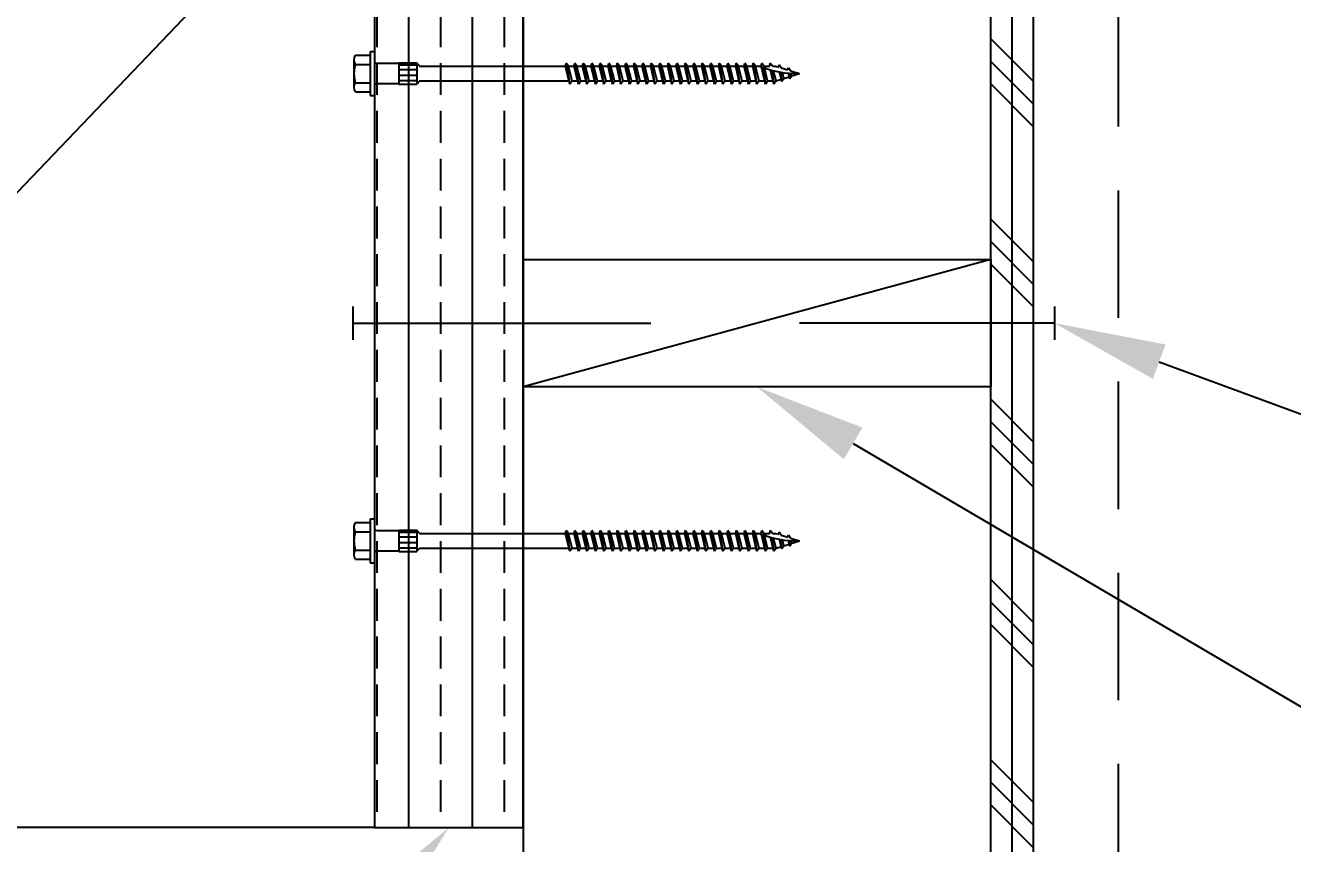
# Model space of a CAD drawing. Header units: inches. Extents: x -2661 to 42767, y -1222 to 9099.
# Drawn here: x -158.51 to -143.6, y 3371.69 to 3381.32 of the extents above; entities that cross this region are included whole.
import ezdxf
from ezdxf import colors
from ezdxf.entities.mleader import LeaderData, LeaderLine
from ezdxf.math import Vec2, Vec3

# ---------------------------------------------------------------- set-up
doc = ezdxf.new("R2010")
doc.units = ezdxf.units.IN
doc.header["$LTSCALE"] = 12
doc.header["$MEASUREMENT"] = 0
doc.linetypes.add('HIDDEN2', pattern=[0.1875, 0.125, -0.0625])
doc.layers.get('0').update_dxf_attribs({"linetype": 'CONTINUOUS'})
for name, color, linetype in [('S-ANNO-NOTE', 4, 'CONTINUOUS'), ('S-ARCH-FINISHES', 1, 'HIDDEN2'), ('S-FASTENERS', 2, 'CONTINUOUS'), ('S-NAIL', 2, 'CONTINUOUS'), ('S-SIMPSON', 2, 'CONTINUOUS'), ('S-WOOD', 3, 'CONTINUOUS')]:
    doc.layers.add(name, color=color, linetype=linetype)
doc.styles.add('Arial', font='arial.ttf', dxfattribs={"width": 0.85})

# ---------------------------------------------------------------- blocks, each defined once
blk = doc.blocks.new('*U1292')
at = {"color": 3}
blk.add_line((0.195, 0.25), (-0.195, 0.25), dxfattribs=at)
blk.add_line((0, 0.25), (0, -2.75))
blk = doc.blocks.new('*U1291')
at = {"layer": 'S-WOOD'}
h = blk.add_hatch(dxfattribs=at)
h.set_pattern_fill('ANSI33', color=1, scale=3, angle=45, style=0)
h.set_pattern_definition([(90, (0.25, -8.375), (-0.75, 1e-16), []), (90, (0.625, -8), (-0.75, 1e-16), [0.375, -0.1875])])
h.paths.add_polyline_path([(1.75, -11.875), (0, -11.875), (0, 0), (1.75, 0)])
at = {"color": 4}
blk.add_lwpolyline([(0, 0), (1.75, 0), (1.75, -11.875), (0, -11.875)], close=True, dxfattribs=at)
blk.add_lwpolyline([(1.75, -11.875), (0, -11.875), (0, 0), (1.75, 0)], close=True)
blk = doc.blocks.new('*U233')
at = {"color": 3}
blk.add_line((0.195, 0.25), (-0.195, 0.25), dxfattribs=at)
blk.add_line((0, 0.25), (0, -3.25))
blk = doc.blocks.new('*U516')
at = {"color": 0}
blk.add_line((0, 1.5), (5.5, 0), dxfattribs=at)
blk.add_lwpolyline([(0, 1.5), (0, 0), (5.5, 0), (5.5, 1.5)], close=True)
blk = doc.blocks.new('SDS.25X5-f')
at = {"layer": 'S-SIMPSON'}
for p, q in [((-0.217, 0.224), (-0.217, 0.05)), ((0.162, 0.24), (-0.162, 0.24)), ((-0.108, 0.224), (-0.108, 0.05)), ((0.108, 0.224), (0.108, 0.05)), ((0.217, 0.224), (0.217, 0.05)), ((0.26, 0.05), (-0.26, 0.05)), ((-0.26, 0.05), (-0.26, 0)), ((0.26, 0), (-0.26, 0)), ((0.26, 0.05), (0.26, 0)), ((-0.126, -0.286), (-0.126, -0.5)), ((0.126, -0.286), (-0.126, -0.286)), ((-0.082, -0.286), (-0.082, -0.5)), ((-0.019, -0.286), (-0.019, -0.5)), ((0.049, -0.286), (0.049, -0.5)), ((0.102, -0.286), (0.102, -0.5)), ((0.126, -0.286), (0.126, -0.5)), ((0.128, -0.5), (-0.124, -0.5)), ((-0.087, -0.536), (-0.123, -0.5)), ((-0.087, -0.536), (-0.087, -2.291)), ((-0.087, -0.575), (-0.087, -2.291)), ((0.123, -0.5), (0.087, -0.536)), ((0.087, -0.532), (0.087, -2.25)), ((0.087, -0.532), (0.087, -2.25)), ((-0.087, -2.225), (-0.087, -2.291)), ((-0.087, -2.225), (-0.087, -2.291)), ((-0.087, -2.225), (-0.087, -2.291)), ((0.087, -2.182), (0.087, -2.25)), ((0.087, -2.182), (0.087, -2.25))]:
    blk.add_line(p, q, dxfattribs=at)
at = {"layer": 'S-SIMPSON', "color": 1}
for p, q in [((-0.123, -2.3), (0.087, -2.25)), ((-0.123, -2.3), (0.087, -2.25)), ((-0.123, -2.3), (0.087, -2.25)), ((0.123, -2.256), (-0.123, -2.3)), ((0.123, -2.256), (-0.123, -2.3)), ((0.123, -2.256), (-0.123, -2.3)), ((-0.087, -2.325), (-0.123, -2.3)), ((-0.087, -2.325), (-0.123, -2.3)), ((-0.087, -2.325), (-0.123, -2.3)), ((-0.123, -2.4), (0.087, -2.35)), ((-0.123, -2.4), (0.087, -2.35)), ((-0.123, -2.4), (0.087, -2.35)), ((-0.123, -2.4), (0.087, -2.35)), ((0.123, -2.356), (-0.123, -2.4)), ((0.123, -2.356), (-0.123, -2.4)), ((0.123, -2.356), (-0.123, -2.4)), ((0.123, -2.356), (-0.123, -2.4)), ((-0.087, -2.325), (0.087, -2.282)), ((-0.087, -2.325), (0.087, -2.282)), ((-0.087, -2.325), (0.087, -2.282)), ((-0.087, -2.325), (-0.087, -2.391)), ((-0.087, -2.325), (-0.087, -2.391)), ((-0.087, -2.325), (-0.087, -2.391)), ((-0.087, -2.325), (-0.087, -2.391)), ((-0.087, -2.325), (-0.087, -2.391)), ((-0.087, -2.325), (-0.087, -2.391)), ((-0.087, -2.425), (0.087, -2.382)), ((-0.087, -2.425), (0.087, -2.382)), ((-0.087, -2.425), (0.087, -2.382)), ((-0.087, -2.425), (0.087, -2.382)), ((0.087, -2.25), (0.123, -2.256)), ((0.087, -2.25), (0.123, -2.256)), ((0.087, -2.25), (0.123, -2.256)), ((0.087, -2.282), (0.123, -2.256)), ((0.087, -2.282), (0.123, -2.256)), ((0.087, -2.282), (0.123, -2.256)), ((0.087, -2.282), (0.087, -2.35)), ((0.087, -2.282), (0.087, -2.35)), ((0.087, -2.282), (0.087, -2.35)), ((0.087, -2.282), (0.087, -2.35)), ((0.087, -2.282), (0.087, -2.35)), ((0.087, -2.282), (0.087, -2.35)), ((0.087, -2.35), (0.123, -2.356)), ((0.087, -2.35), (0.123, -2.356)), ((0.087, -2.35), (0.123, -2.356)), ((0.087, -2.35), (0.123, -2.356)), ((0.087, -2.382), (0.123, -2.356)), ((0.087, -2.382), (0.123, -2.356)), ((0.087, -2.382), (0.123, -2.356)), ((0.087, -2.382), (0.123, -2.356)), ((0.087, -2.382), (0.087, -2.45)), ((0.087, -2.382), (0.087, -2.45)), ((0.087, -2.382), (0.087, -2.45)), ((0.087, -2.382), (0.087, -2.45)), ((0.087, -2.382), (0.087, -2.45)), ((0.087, -2.382), (0.087, -2.45)), ((0.087, -2.382), (0.087, -2.45)), ((0.087, -2.382), (0.087, -2.45)), ((0.087, -2.382), (0.087, -2.45)), ((0.087, -2.382), (0.087, -2.45)), ((-0.087, -2.425), (-0.123, -2.4)), ((-0.087, -2.425), (-0.123, -2.4)), ((-0.087, -2.425), (-0.123, -2.4)), ((-0.087, -2.425), (-0.123, -2.4)), ((-0.087, -2.425), (-0.123, -2.4)), ((-0.123, -2.5), (0.087, -2.45)), ((-0.123, -2.5), (0.087, -2.45)), ((-0.123, -2.5), (0.087, -2.45)), ((-0.123, -2.5), (0.087, -2.45)), ((-0.123, -2.5), (0.087, -2.45)), ((-0.123, -2.5), (0.087, -2.45)), ((-0.123, -2.5), (0.087, -2.45)), ((-0.123, -2.5), (0.087, -2.45)), ((0.123, -2.456), (-0.123, -2.5)), ((0.123, -2.456), (-0.123, -2.5)), ((0.123, -2.456), (-0.123, -2.5)), ((0.123, -2.456), (-0.123, -2.5)), ((0.123, -2.456), (-0.123, -2.5)), ((0.123, -2.456), (-0.123, -2.5)), ((0.123, -2.456), (-0.123, -2.5)), ((0.123, -2.456), (-0.123, -2.5)), ((0.123, -2.456), (-0.123, -2.5)), ((-0.087, -2.525), (-0.123, -2.5)), ((-0.087, -2.525), (-0.123, -2.5)), ((-0.087, -2.525), (-0.123, -2.5)), ((-0.087, -2.525), (-0.123, -2.5)), ((-0.087, -2.525), (-0.123, -2.5)), ((-0.087, -2.525), (-0.123, -2.5)), ((-0.087, -2.525), (-0.123, -2.5)), ((-0.087, -2.525), (-0.123, -2.5)), ((-0.087, -2.525), (-0.123, -2.5)), ((-0.087, -2.525), (-0.123, -2.5)), ((-0.087, -2.525), (-0.123, -2.5)), ((-0.087, -2.525), (-0.123, -2.5)), ((-0.087, -2.525), (-0.123, -2.5)), ((-0.087, -2.425), (0, -2.403)), ((-0.087, -2.425), (-0.087, -2.491)), ((-0.087, -2.425), (-0.087, -2.491)), ((-0.087, -2.425), (-0.087, -2.491)), ((-0.087, -2.425), (-0.087, -2.491)), ((-0.087, -2.425), (-0.087, -2.491)), ((-0.087, -2.425), (-0.087, -2.491)), ((-0.087, -2.425), (-0.087, -2.491)), ((-0.087, -2.425), (-0.087, -2.491)), ((-0.087, -2.425), (-0.087, -2.491)), ((-0.087, -2.425), (-0.087, -2.491)), ((-0.087, -2.425), (-0.087, -2.491)), ((-0.087, -2.425), (-0.087, -2.491)), ((-0.087, -2.491), (0.087, -2.45)), ((-0.087, -2.525), (0.087, -2.482)), ((-0.087, -2.525), (0.087, -2.482)), ((-0.087, -2.525), (0.087, -2.482)), ((-0.087, -2.525), (0.087, -2.482)), ((-0.087, -2.525), (0.087, -2.482)), ((-0.087, -2.525), (0.087, -2.482)), ((-0.087, -2.525), (0.087, -2.482)), ((-0.087, -2.525), (0.087, -2.482)), ((-0.087, -2.525), (0.087, -2.482)), ((-0.087, -2.525), (0.013, -2.5)), ((-0.087, -2.525), (0.013, -2.5)), ((-0.087, -2.525), (0.013, -2.5)), ((-0.087, -2.525), (0, -2.503)), ((-0.087, -2.525), (-0.087, -2.591)), ((-0.087, -2.525), (-0.087, -2.591)), ((-0.087, -2.525), (-0.087, -2.591)), ((-0.087, -2.525), (-0.087, -2.591)), ((-0.087, -2.525), (-0.087, -2.591)), ((-0.087, -2.525), (-0.087, -2.591)), ((-0.087, -2.525), (-0.087, -2.591)), ((-0.087, -2.525), (-0.087, -2.591)), ((-0.087, -2.525), (-0.087, -2.591)), ((-0.087, -2.525), (-0.087, -2.591)), ((-0.087, -2.525), (-0.087, -2.591)), ((0.087, -2.45), (0.123, -2.456)), ((0.087, -2.45), (0.123, -2.456)), ((0.087, -2.45), (0.123, -2.456)), ((0.087, -2.45), (0.123, -2.456)), ((0.087, -2.45), (0.123, -2.456)), ((0.087, -2.45), (0.123, -2.456)), ((0.087, -2.45), (0.123, -2.456)), ((0.087, -2.45), (0.123, -2.456)), ((0.087, -2.45), (0.123, -2.456)), ((0.087, -2.482), (0.123, -2.456)), ((0.087, -2.482), (0.123, -2.456)), ((0.087, -2.482), (0.123, -2.456)), ((0.087, -2.482), (0.123, -2.456)), ((0.087, -2.482), (0.123, -2.456)), ((0.087, -2.482), (0.123, -2.456)), ((0.087, -2.482), (0.123, -2.456)), ((0.087, -2.482), (0.123, -2.456)), ((0.087, -2.482), (0.123, -2.456)), ((0.087, -2.482), (0.087, -2.55)), ((0.087, -2.482), (0.087, -2.55)), ((0.087, -2.482), (0.087, -2.55)), ((0.087, -2.482), (0.087, -2.55)), ((0.087, -2.482), (0.087, -2.55)), ((0.087, -2.482), (0.087, -2.55)), ((0.087, -2.482), (0.087, -2.55)), ((0.087, -2.482), (0.087, -2.55)), ((0.087, -2.482), (0.087, -2.55)), ((0.087, -2.482), (0.087, -2.55)), ((0.087, -2.482), (0.087, -2.55)), ((0.087, -2.482), (0.087, -2.55)), ((0.087, -2.482), (0.087, -2.55)), ((-0.123, -2.6), (0.087, -2.55)), ((-0.123, -2.6), (0.087, -2.55)), ((-0.123, -2.6), (0.087, -2.55)), ((-0.123, -2.6), (0.087, -2.55)), ((-0.123, -2.6), (0.087, -2.55)), ((-0.123, -2.6), (0.087, -2.55)), ((-0.123, -2.6), (0.087, -2.55)), ((-0.123, -2.6), (0.087, -2.55)), ((-0.123, -2.6), (0.087, -2.55)), ((0.123, -2.556), (-0.123, -2.6)), ((0.123, -2.556), (-0.123, -2.6)), ((0.123, -2.556), (-0.123, -2.6)), ((0.123, -2.556), (-0.123, -2.6)), ((0.123, -2.556), (-0.123, -2.6)), ((0.123, -2.556), (-0.123, -2.6)), ((0.123, -2.556), (-0.123, -2.6)), ((0.123, -2.556), (-0.123, -2.6)), ((0.123, -2.556), (-0.123, -2.6)), ((-0.087, -2.625), (-0.123, -2.6)), ((-0.087, -2.625), (-0.123, -2.6)), ((-0.087, -2.625), (-0.123, -2.6)), ((-0.087, -2.625), (-0.123, -2.6)), ((-0.087, -2.625), (-0.123, -2.6)), ((-0.087, -2.625), (-0.123, -2.6)), ((-0.087, -2.625), (-0.123, -2.6)), ((-0.087, -2.625), (-0.123, -2.6)), ((-0.087, -2.625), (-0.123, -2.6)), ((-0.123, -2.7), (0.087, -2.65)), ((-0.123, -2.7), (0.087, -2.65)), ((-0.123, -2.7), (0.087, -2.65)), ((-0.123, -2.7), (0.087, -2.65)), ((-0.123, -2.7), (0.087, -2.65)), ((-0.123, -2.7), (0.087, -2.65)), ((-0.123, -2.7), (0.087, -2.65)), ((-0.123, -2.7), (0.087, -2.65)), ((-0.123, -2.7), (0.087, -2.65)), ((-0.123, -2.7), (0.087, -2.65)), ((-0.123, -2.7), (0.087, -2.65)), ((0.123, -2.656), (-0.123, -2.7)), ((0.123, -2.656), (-0.123, -2.7)), ((0.123, -2.656), (-0.123, -2.7)), ((0.123, -2.656), (-0.123, -2.7)), ((0.123, -2.656), (-0.123, -2.7)), ((0.123, -2.656), (-0.123, -2.7)), ((0.123, -2.656), (-0.123, -2.7)), ((0.123, -2.656), (-0.123, -2.7)), ((0.123, -2.656), (-0.123, -2.7)), ((0.123, -2.656), (-0.123, -2.7)), ((0.123, -2.656), (-0.123, -2.7)), ((-0.087, -2.625), (0.087, -2.582)), ((-0.087, -2.625), (0.087, -2.582)), ((-0.087, -2.625), (0.087, -2.582)), ((-0.087, -2.625), (0.087, -2.582)), ((-0.087, -2.625), (0.087, -2.582)), ((-0.087, -2.625), (0.087, -2.582)), ((-0.087, -2.625), (0.087, -2.582)), ((-0.087, -2.625), (0.087, -2.582)), ((-0.087, -2.625), (0.087, -2.582)), ((-0.087, -2.625), (-0.087, -2.691)), ((-0.087, -2.625), (-0.087, -2.691)), ((-0.087, -2.625), (-0.087, -2.691)), ((-0.087, -2.625), (-0.087, -2.691)), ((-0.087, -2.625), (-0.087, -2.691)), ((-0.087, -2.625), (-0.087, -2.691)), ((-0.087, -2.625), (-0.087, -2.691)), ((-0.087, -2.625), (-0.087, -2.691)), ((-0.087, -2.625), (-0.087, -2.691)), ((-0.087, -2.625), (-0.087, -2.691)), ((-0.087, -2.625), (-0.087, -2.691)), ((-0.087, -2.725), (0.087, -2.682)), ((-0.087, -2.725), (0.087, -2.682)), ((-0.087, -2.725), (0.087, -2.682)), ((-0.087, -2.725), (0.087, -2.682)), ((-0.087, -2.725), (0.087, -2.682)), ((-0.087, -2.725), (0.087, -2.682)), ((-0.087, -2.725), (0.087, -2.682)), ((-0.087, -2.725), (0.087, -2.682)), ((-0.087, -2.725), (0.087, -2.682)), ((-0.087, -2.725), (0.087, -2.682)), ((-0.087, -2.725), (0.087, -2.682)), ((0.087, -2.55), (0.123, -2.556)), ((0.087, -2.55), (0.123, -2.556)), ((0.087, -2.55), (0.123, -2.556)), ((0.087, -2.55), (0.123, -2.556)), ((0.087, -2.55), (0.123, -2.556)), ((0.087, -2.55), (0.123, -2.556)), ((0.087, -2.55), (0.123, -2.556)), ((0.087, -2.55), (0.123, -2.556)), ((0.087, -2.55), (0.123, -2.556)), ((0.087, -2.582), (0.123, -2.556)), ((0.087, -2.582), (0.123, -2.556)), ((0.087, -2.582), (0.123, -2.556)), ((0.087, -2.582), (0.123, -2.556)), ((0.087, -2.582), (0.123, -2.556)), ((0.087, -2.582), (0.123, -2.556)), ((0.087, -2.582), (0.123, -2.556)), ((0.087, -2.582), (0.123, -2.556)), ((0.087, -2.582), (0.123, -2.556)), ((0.087, -2.582), (0.087, -2.65)), ((0.087, -2.582), (0.087, -2.65)), ((0.087, -2.582), (0.087, -2.65)), ((0.087, -2.582), (0.087, -2.65)), ((0.087, -2.582), (0.087, -2.65)), ((0.087, -2.582), (0.087, -2.65)), ((0.087, -2.582), (0.087, -2.65)), ((0.087, -2.582), (0.087, -2.65)), ((0.087, -2.582), (0.087, -2.65)), ((0.087, -2.582), (0.087, -2.65)), ((0.087, -2.582), (0.087, -2.65)), ((0.087, -2.65), (0.123, -2.656)), ((0.087, -2.65), (0.123, -2.656)), ((0.087, -2.65), (0.123, -2.656)), ((0.087, -2.65), (0.123, -2.656)), ((0.087, -2.65), (0.123, -2.656)), ((0.087, -2.65), (0.123, -2.656)), ((0.087, -2.65), (0.123, -2.656)), ((0.087, -2.65), (0.123, -2.656)), ((0.087, -2.65), (0.123, -2.656)), ((0.087, -2.65), (0.123, -2.656)), ((0.087, -2.65), (0.123, -2.656)), ((0.087, -2.682), (0.123, -2.656)), ((0.087, -2.682), (0.123, -2.656)), ((0.087, -2.682), (0.123, -2.656)), ((0.087, -2.682), (0.123, -2.656)), ((0.087, -2.682), (0.123, -2.656)), ((0.087, -2.682), (0.123, -2.656)), ((0.087, -2.682), (0.123, -2.656)), ((0.087, -2.682), (0.123, -2.656)), ((0.087, -2.682), (0.123, -2.656)), ((0.087, -2.682), (0.123, -2.656)), ((0.087, -2.682), (0.123, -2.656)), ((0.087, -2.682), (0.087, -2.75)), ((0.087, -2.682), (0.087, -2.75)), ((0.087, -2.682), (0.087, -2.75)), ((0.087, -2.682), (0.087, -2.75)), ((0.087, -2.682), (0.087, -2.75)), ((0.087, -2.682), (0.087, -2.75)), ((0.087, -2.682), (0.087, -2.75)), ((0.087, -2.682), (0.087, -2.75)), ((-0.087, -2.725), (-0.123, -2.7)), ((-0.087, -2.725), (-0.123, -2.7)), ((-0.087, -2.725), (-0.123, -2.7)), ((-0.087, -2.725), (-0.123, -2.7)), ((-0.087, -2.725), (-0.123, -2.7)), ((-0.087, -2.725), (-0.123, -2.7)), ((-0.087, -2.725), (-0.123, -2.7)), ((-0.087, -2.725), (-0.123, -2.7)), ((-0.087, -2.725), (-0.123, -2.7)), ((-0.087, -2.725), (-0.123, -2.7)), ((-0.087, -2.725), (-0.123, -2.7)), ((-0.087, -2.725), (-0.123, -2.7)), ((-0.087, -2.725), (-0.123, -2.7)), ((-0.123, -2.8), (0.087, -2.75)), ((-0.123, -2.8), (0.087, -2.75)), ((-0.123, -2.8), (0.087, -2.75)), ((-0.123, -2.8), (0.087, -2.75)), ((-0.123, -2.8), (0.087, -2.75)), ((-0.123, -2.8), (0.087, -2.75)), ((-0.123, -2.8), (0.087, -2.75)), ((-0.123, -2.8), (0.087, -2.75)), ((0.123, -2.756), (-0.123, -2.8)), ((0.123, -2.756), (-0.123, -2.8)), ((0.123, -2.756), (-0.123, -2.8)), ((0.123, -2.756), (-0.123, -2.8)), ((0.123, -2.756), (-0.123, -2.8)), ((0.123, -2.756), (-0.123, -2.8)), ((0.123, -2.756), (-0.123, -2.8)), ((0.123, -2.756), (-0.123, -2.8)), ((0.123, -2.756), (-0.123, -2.8)), ((-0.087, -2.825), (-0.123, -2.8)), ((-0.087, -2.825), (-0.123, -2.8)), ((-0.087, -2.825), (-0.123, -2.8)), ((-0.087, -2.825), (-0.123, -2.8)), ((-0.087, -2.825), (-0.123, -2.8)), ((-0.087, -2.825), (-0.123, -2.8)), ((-0.087, -2.825), (-0.123, -2.8)), ((-0.087, -2.825), (-0.123, -2.8)), ((-0.087, -2.825), (-0.123, -2.8)), ((-0.087, -2.825), (-0.123, -2.8)), ((-0.087, -2.725), (0, -2.703)), ((-0.087, -2.725), (0, -2.703)), ((-0.087, -2.725), (-0.087, -2.791)), ((-0.087, -2.725), (-0.087, -2.791)), ((-0.087, -2.725), (-0.087, -2.791)), ((-0.087, -2.725), (-0.087, -2.791)), ((-0.087, -2.725), (-0.087, -2.791)), ((-0.087, -2.725), (-0.087, -2.791)), ((-0.087, -2.725), (-0.087, -2.791)), ((-0.087, -2.725), (-0.087, -2.791)), ((-0.087, -2.725), (-0.087, -2.791)), ((-0.087, -2.725), (-0.087, -2.791)), ((-0.087, -2.791), (0.087, -2.75)), ((-0.087, -2.825), (0.087, -2.782)), ((-0.087, -2.825), (0.087, -2.782)), ((-0.087, -2.825), (0.087, -2.782)), ((-0.087, -2.825), (0.087, -2.782)), ((-0.087, -2.825), (0.087, -2.782)), ((-0.087, -2.825), (0.087, -2.782)), ((-0.087, -2.825), (0.087, -2.782)), ((-0.087, -2.825), (0.087, -2.782)), ((-0.087, -2.825), (0.087, -2.782)), ((-0.087, -2.825), (0, -2.803)), ((-0.087, -2.825), (-0.087, -2.891)), ((-0.087, -2.825), (-0.087, -2.891)), ((-0.087, -2.825), (-0.087, -2.891)), ((-0.087, -2.825), (-0.087, -2.891)), ((-0.087, -2.825), (-0.087, -2.891)), ((-0.087, -2.825), (-0.087, -2.891)), ((-0.087, -2.825), (-0.087, -2.891)), ((-0.087, -2.825), (-0.087, -2.891)), ((0.087, -2.75), (0.123, -2.756)), ((0.087, -2.75), (0.123, -2.756)), ((0.087, -2.75), (0.123, -2.756)), ((0.087, -2.75), (0.123, -2.756)), ((0.087, -2.75), (0.123, -2.756)), ((0.087, -2.75), (0.123, -2.756)), ((0.087, -2.75), (0.123, -2.756)), ((0.087, -2.75), (0.123, -2.756)), ((0.087, -2.75), (0.123, -2.756)), ((0.087, -2.782), (0.123, -2.756)), ((0.087, -2.782), (0.123, -2.756)), ((0.087, -2.782), (0.123, -2.756)), ((0.087, -2.782), (0.123, -2.756)), ((0.087, -2.782), (0.123, -2.756)), ((0.087, -2.782), (0.123, -2.756)), ((0.087, -2.782), (0.123, -2.756)), ((0.087, -2.782), (0.123, -2.756)), ((0.087, -2.782), (0.123, -2.756)), ((0.087, -2.782), (0.087, -2.85)), ((0.087, -2.782), (0.087, -2.85)), ((0.087, -2.782), (0.087, -2.85)), ((0.087, -2.782), (0.087, -2.85)), ((0.087, -2.782), (0.087, -2.85)), ((0.087, -2.782), (0.087, -2.85)), ((0.087, -2.782), (0.087, -2.85)), ((0.087, -2.782), (0.087, -2.85)), ((0.087, -2.782), (0.087, -2.85)), ((-0.123, -2.9), (0.087, -2.85)), ((-0.123, -2.9), (0.087, -2.85)), ((-0.123, -2.9), (0.087, -2.85)), ((-0.123, -2.9), (0.087, -2.85)), ((-0.123, -2.9), (0.087, -2.85)), ((-0.123, -2.9), (0.087, -2.85)), ((0.123, -2.856), (-0.123, -2.9)), ((0.123, -2.856), (-0.123, -2.9)), ((0.123, -2.856), (-0.123, -2.9)), ((0.123, -2.856), (-0.123, -2.9)), ((0.123, -2.856), (-0.123, -2.9)), ((0.123, -2.856), (-0.123, -2.9)), ((-0.087, -2.925), (-0.123, -2.9)), ((-0.087, -2.925), (-0.123, -2.9)), ((-0.087, -2.925), (-0.123, -2.9)), ((-0.087, -2.925), (-0.123, -2.9)), ((-0.087, -2.925), (-0.123, -2.9)), ((-0.087, -2.925), (-0.123, -2.9)), ((-0.123, -3), (0.087, -2.95)), ((-0.123, -3), (0.087, -2.95)), ((-0.123, -3), (0.087, -2.95)), ((-0.123, -3), (0.087, -2.95)), ((-0.123, -3), (0.087, -2.95)), ((-0.123, -3), (0.087, -2.95)), ((-0.123, -3), (0.087, -2.95)), ((0.123, -2.956), (-0.123, -3)), ((0.123, -2.956), (-0.123, -3)), ((0.123, -2.956), (-0.123, -3)), ((0.123, -2.956), (-0.123, -3)), ((0.123, -2.956), (-0.123, -3)), ((0.123, -2.956), (-0.123, -3)), ((0.123, -2.956), (-0.123, -3)), ((-0.087, -2.925), (0.087, -2.882)), ((-0.087, -2.925), (0.087, -2.882)), ((-0.087, -2.925), (0.087, -2.882)), ((-0.087, -2.925), (0.087, -2.882)), ((-0.087, -2.925), (0.087, -2.882)), ((-0.087, -2.925), (0.087, -2.882)), ((-0.087, -2.925), (-0.087, -2.991)), ((-0.087, -2.925), (-0.087, -2.991)), ((-0.087, -2.925), (-0.087, -2.991)), ((-0.087, -2.925), (-0.087, -2.991)), ((-0.087, -2.925), (-0.087, -2.991)), ((-0.087, -2.925), (-0.087, -2.991)), ((-0.087, -2.925), (-0.087, -2.991)), ((0.087, -2.85), (0.123, -2.856)), ((0.087, -2.85), (0.123, -2.856)), ((0.087, -2.85), (0.123, -2.856)), ((0.087, -2.85), (0.123, -2.856)), ((0.087, -2.85), (0.123, -2.856)), ((0.087, -2.85), (0.123, -2.856)), ((0.087, -2.882), (0.123, -2.856)), ((0.087, -2.882), (0.123, -2.856)), ((0.087, -2.882), (0.123, -2.856)), ((0.087, -2.882), (0.123, -2.856)), ((0.087, -2.882), (0.123, -2.856)), ((0.087, -2.882), (0.123, -2.856)), ((0.087, -2.882), (0.087, -2.95)), ((0.087, -2.882), (0.087, -2.95)), ((0.087, -2.882), (0.087, -2.95)), ((0.087, -2.882), (0.087, -2.95)), ((0.087, -2.882), (0.087, -2.95)), ((0.087, -2.882), (0.087, -2.95)), ((0.087, -2.882), (0.087, -2.95)), ((0.087, -2.95), (0.123, -2.956)), ((0.087, -2.95), (0.123, -2.956)), ((0.087, -2.95), (0.123, -2.956)), ((0.087, -2.95), (0.123, -2.956)), ((0.087, -2.95), (0.123, -2.956)), ((0.087, -2.95), (0.123, -2.956)), ((0.087, -2.95), (0.123, -2.956)), ((0.087, -2.982), (0.123, -2.956)), ((0.087, -2.982), (0.123, -2.956)), ((0.087, -2.982), (0.123, -2.956)), ((0.087, -2.982), (0.123, -2.956)), ((0.087, -2.982), (0.123, -2.956)), ((0.087, -2.982), (0.123, -2.956)), ((0.087, -2.982), (0.123, -2.956)), ((-0.087, -3.025), (-0.123, -3)), ((-0.087, -3.025), (-0.123, -3)), ((-0.087, -3.025), (-0.123, -3)), ((-0.087, -3.025), (-0.123, -3)), ((-0.087, -3.025), (-0.123, -3)), ((-0.087, -3.025), (-0.123, -3)), ((-0.087, -3.025), (-0.123, -3)), ((-0.087, -3.025), (-0.123, -3)), ((-0.123, -3.1), (0.087, -3.05)), ((-0.123, -3.1), (0.087, -3.05)), ((-0.123, -3.1), (0.087, -3.05)), ((-0.123, -3.1), (0.087, -3.05)), ((-0.123, -3.1), (0.087, -3.05)), ((-0.123, -3.1), (0.087, -3.05)), ((0.123, -3.056), (-0.123, -3.1)), ((0.123, -3.056), (-0.123, -3.1)), ((0.123, -3.056), (-0.123, -3.1)), ((0.123, -3.056), (-0.123, -3.1)), ((0.123, -3.056), (-0.123, -3.1)), ((0.123, -3.056), (-0.123, -3.1)), ((-0.087, -3.125), (-0.123, -3.1)), ((-0.087, -3.125), (-0.123, -3.1)), ((-0.087, -3.125), (-0.123, -3.1)), ((-0.087, -3.125), (-0.123, -3.1)), ((-0.087, -3.125), (-0.123, -3.1)), ((-0.087, -3.125), (-0.123, -3.1)), ((-0.087, -3.125), (-0.123, -3.1)), ((-0.087, -3.025), (0.087, -2.982)), ((-0.087, -3.025), (0.087, -2.982)), ((-0.087, -3.025), (0.087, -2.982)), ((-0.087, -3.025), (0.087, -2.982)), ((-0.087, -3.025), (0.087, -2.982)), ((-0.087, -3.025), (0.087, -2.982)), ((-0.087, -3.025), (0.087, -2.982)), ((-0.087, -3.025), (0, -3.003)), ((-0.087, -3.025), (-0.087, -3.091)), ((-0.087, -3.025), (-0.087, -3.091)), ((-0.087, -3.025), (-0.087, -3.091)), ((-0.087, -3.025), (-0.087, -3.091)), ((-0.087, -3.025), (-0.087, -3.091)), ((-0.087, -3.025), (-0.087, -3.091)), ((-0.087, -3.025), (-0.087, -3.091)), ((-0.087, -3.025), (-0.087, -3.091)), ((-0.087, -3.125), (0.087, -3.082)), ((-0.087, -3.125), (0.087, -3.082)), ((-0.087, -3.125), (0.087, -3.082)), ((-0.087, -3.125), (0.087, -3.082)), ((-0.087, -3.125), (0.087, -3.082)), ((-0.087, -3.125), (0.087, -3.082)), ((-0.087, -3.125), (0, -3.103)), ((-0.087, -3.125), (-0.087, -3.191)), ((-0.087, -3.125), (-0.087, -3.191)), ((-0.087, -3.125), (-0.087, -3.191)), ((-0.087, -3.125), (-0.087, -3.191)), ((-0.087, -3.125), (-0.087, -3.191)), ((-0.087, -3.125), (-0.087, -3.191)), ((-0.087, -3.125), (-0.087, -3.191)), ((0.087, -2.982), (0.087, -3.05)), ((0.087, -2.982), (0.087, -3.05)), ((0.087, -2.982), (0.087, -3.05)), ((0.087, -2.982), (0.087, -3.05)), ((0.087, -2.982), (0.087, -3.05)), ((0.087, -2.982), (0.087, -3.05)), ((0.087, -2.982), (0.087, -3.05)), ((0.087, -2.982), (0.087, -3.05)), ((0.087, -2.982), (0.087, -3.05)), ((0.087, -2.982), (0.087, -3.05)), ((0.087, -2.982), (0.087, -3.05)), ((0.087, -2.982), (0.087, -3.05)), ((0.087, -2.982), (0.087, -3.05)), ((0.087, -2.982), (0.087, -3.05)), ((0.087, -3.05), (0.123, -3.056)), ((0.087, -3.05), (0.123, -3.056)), ((0.087, -3.05), (0.123, -3.056)), ((0.087, -3.05), (0.123, -3.056)), ((0.087, -3.05), (0.123, -3.056)), ((0.087, -3.05), (0.123, -3.056)), ((0.087, -3.082), (0.123, -3.056)), ((0.087, -3.082), (0.123, -3.056)), ((0.087, -3.082), (0.123, -3.056)), ((0.087, -3.082), (0.123, -3.056)), ((0.087, -3.082), (0.123, -3.056)), ((0.087, -3.082), (0.123, -3.056)), ((0.087, -3.082), (0.087, -3.15)), ((0.087, -3.082), (0.087, -3.15)), ((0.087, -3.082), (0.087, -3.15)), ((0.087, -3.082), (0.087, -3.15)), ((0.087, -3.082), (0.087, -3.15)), ((0.087, -3.082), (0.087, -3.15)), ((0.087, -3.082), (0.087, -3.15)), ((-0.123, -3.2), (0.087, -3.15)), ((-0.123, -3.2), (0.087, -3.15)), ((-0.123, -3.2), (0.087, -3.15)), ((0.123, -3.156), (-0.123, -3.2)), ((0.123, -3.156), (-0.123, -3.2)), ((0.123, -3.156), (-0.123, -3.2)), ((-0.087, -3.225), (-0.123, -3.2)), ((-0.087, -3.225), (-0.123, -3.2)), ((-0.087, -3.225), (-0.123, -3.2)), ((-0.123, -3.3), (0.087, -3.25)), ((-0.123, -3.3), (0.087, -3.25)), ((-0.123, -3.3), (0.087, -3.25)), ((0.123, -3.256), (-0.123, -3.3)), ((0.123, -3.256), (-0.123, -3.3)), ((0.123, -3.256), (-0.123, -3.3)), ((-0.087, -3.225), (0.087, -3.182)), ((-0.087, -3.225), (0.087, -3.182)), ((-0.087, -3.225), (0.087, -3.182)), ((-0.087, -3.225), (-0.087, -3.291)), ((-0.087, -3.225), (-0.087, -3.291)), ((-0.087, -3.225), (-0.087, -3.291)), ((-0.087, -3.225), (-0.087, -3.291)), ((-0.087, -3.225), (-0.087, -3.291)), ((0.087, -3.15), (0.123, -3.156)), ((0.087, -3.15), (0.123, -3.156)), ((0.087, -3.15), (0.123, -3.156)), ((0.087, -3.182), (0.123, -3.156)), ((0.087, -3.182), (0.123, -3.156)), ((0.087, -3.182), (0.123, -3.156)), ((0.087, -3.182), (0.087, -3.25)), ((0.087, -3.182), (0.087, -3.25)), ((0.087, -3.182), (0.087, -3.25)), ((0.087, -3.182), (0.087, -3.25)), ((0.087, -3.182), (0.087, -3.25)), ((0.087, -3.25), (0.123, -3.256)), ((0.087, -3.25), (0.123, -3.256)), ((0.087, -3.25), (0.123, -3.256)), ((0.087, -3.282), (0.123, -3.256)), ((0.087, -3.282), (0.123, -3.256)), ((0.087, -3.282), (0.123, -3.256)), ((-0.087, -3.325), (-0.123, -3.3)), ((-0.087, -3.325), (-0.123, -3.3)), ((-0.087, -3.325), (-0.123, -3.3)), ((-0.123, -3.4), (0.087, -3.35)), ((-0.123, -3.4), (0.087, -3.35)), ((-0.123, -3.4), (0.087, -3.35)), ((-0.123, -3.4), (0.087, -3.35)), ((0.123, -3.356), (-0.123, -3.4)), ((0.123, -3.356), (-0.123, -3.4)), ((0.123, -3.356), (-0.123, -3.4)), ((0.123, -3.356), (-0.123, -3.4)), ((-0.087, -3.425), (-0.123, -3.4)), ((-0.087, -3.425), (-0.123, -3.4)), ((-0.087, -3.425), (-0.123, -3.4)), ((-0.087, -3.425), (-0.123, -3.4)), ((-0.087, -3.325), (0.087, -3.282)), ((-0.087, -3.325), (0.087, -3.282)), ((-0.087, -3.325), (0.087, -3.282)), ((-0.087, -3.325), (-0.087, -3.391)), ((-0.087, -3.325), (-0.087, -3.391)), ((-0.087, -3.325), (-0.087, -3.391)), ((-0.087, -3.325), (-0.087, -3.391)), ((-0.087, -3.325), (-0.087, -3.391)), ((-0.087, -3.325), (-0.087, -3.391)), ((-0.087, -3.325), (-0.087, -3.391)), ((-0.087, -3.325), (-0.087, -3.391)), ((-0.087, -3.425), (0.087, -3.382)), ((-0.087, -3.425), (0.087, -3.382)), ((-0.087, -3.425), (0.087, -3.382)), ((-0.087, -3.425), (0.087, -3.382)), ((-0.087, -3.425), (-0.087, -3.491)), ((-0.087, -3.425), (-0.087, -3.491)), ((-0.087, -3.425), (-0.087, -3.491)), ((-0.087, -3.425), (-0.087, -3.491)), ((-0.087, -3.425), (-0.087, -3.491)), ((-0.087, -3.425), (-0.087, -3.491)), ((0.087, -3.282), (0.087, -3.35)), ((0.087, -3.282), (0.087, -3.35)), ((0.087, -3.282), (0.087, -3.35)), ((0.087, -3.282), (0.087, -3.35)), ((0.087, -3.282), (0.087, -3.35)), ((0.087, -3.282), (0.087, -3.35)), ((0.087, -3.282), (0.087, -3.35)), ((0.087, -3.282), (0.087, -3.35)), ((0.087, -3.35), (0.123, -3.356)), ((0.087, -3.35), (0.123, -3.356)), ((0.087, -3.35), (0.123, -3.356)), ((0.087, -3.35), (0.123, -3.356)), ((0.087, -3.382), (0.123, -3.356)), ((0.087, -3.382), (0.123, -3.356)), ((0.087, -3.382), (0.123, -3.356)), ((0.087, -3.382), (0.123, -3.356)), ((0.087, -3.382), (0.087, -3.45)), ((0.087, -3.382), (0.087, -3.45)), ((0.087, -3.382), (0.087, -3.45)), ((0.087, -3.382), (0.087, -3.45)), ((0.087, -3.382), (0.087, -3.45)), ((0.087, -3.382), (0.087, -3.45)), ((-0.123, -3.5), (0.087, -3.45)), ((-0.123, -3.5), (0.087, -3.45)), ((-0.123, -3.5), (0.087, -3.45)), ((-0.123, -3.5), (0.087, -3.45)), ((0.123, -3.456), (-0.123, -3.5)), ((0.123, -3.456), (-0.123, -3.5)), ((0.123, -3.456), (-0.123, -3.5)), ((0.123, -3.456), (-0.123, -3.5)), ((-0.087, -3.525), (-0.123, -3.5)), ((-0.087, -3.525), (-0.123, -3.5)), ((-0.087, -3.525), (-0.123, -3.5)), ((-0.087, -3.525), (-0.123, -3.5)), ((-0.087, -3.525), (-0.123, -3.5)), ((-0.123, -3.6), (0.087, -3.55)), ((-0.123, -3.6), (0.087, -3.55)), ((-0.123, -3.6), (0.087, -3.55)), ((-0.123, -3.6), (0.087, -3.55)), ((0.123, -3.556), (-0.123, -3.6)), ((0.123, -3.556), (-0.123, -3.6)), ((0.123, -3.556), (-0.123, -3.6)), ((0.123, -3.556), (-0.123, -3.6)), ((-0.087, -3.525), (0.087, -3.482)), ((-0.087, -3.525), (0.087, -3.482)), ((-0.087, -3.525), (0.087, -3.482)), ((-0.087, -3.525), (0.087, -3.482)), ((-0.087, -3.525), (0, -3.503)), ((-0.087, -3.525), (-0.087, -3.591)), ((-0.087, -3.525), (-0.087, -3.591)), ((-0.087, -3.525), (-0.087, -3.591)), ((-0.087, -3.525), (-0.087, -3.591)), ((-0.087, -3.525), (-0.087, -3.591)), ((-0.087, -3.525), (-0.087, -3.591)), ((-0.087, -3.525), (-0.087, -3.591)), ((0.087, -3.45), (0.123, -3.456)), ((0.087, -3.45), (0.123, -3.456)), ((0.087, -3.45), (0.123, -3.456)), ((0.087, -3.45), (0.123, -3.456)), ((0.087, -3.482), (0.123, -3.456)), ((0.087, -3.482), (0.123, -3.456)), ((0.087, -3.482), (0.123, -3.456)), ((0.087, -3.482), (0.123, -3.456)), ((0.087, -3.482), (0.087, -3.55)), ((0.087, -3.482), (0.087, -3.55)), ((0.087, -3.482), (0.087, -3.55)), ((0.087, -3.482), (0.087, -3.55)), ((0.087, -3.482), (0.087, -3.55)), ((0.087, -3.482), (0.087, -3.55)), ((0.087, -3.482), (0.087, -3.55)), ((0.087, -3.55), (0.123, -3.556)), ((0.087, -3.55), (0.123, -3.556)), ((0.087, -3.55), (0.123, -3.556)), ((0.087, -3.55), (0.123, -3.556)), ((0.087, -3.582), (0.123, -3.556)), ((0.087, -3.582), (0.123, -3.556)), ((0.087, -3.582), (0.123, -3.556)), ((0.087, -3.582), (0.123, -3.556)), ((-0.087, -3.625), (-0.123, -3.6)), ((-0.087, -3.625), (-0.123, -3.6)), ((-0.087, -3.625), (-0.123, -3.6)), ((-0.087, -3.625), (-0.123, -3.6)), ((-0.123, -3.7), (0.087, -3.65)), ((-0.123, -3.7), (0.087, -3.65)), ((-0.123, -3.7), (0.087, -3.65)), ((-0.123, -3.7), (0.087, -3.65)), ((-0.123, -3.7), (0.087, -3.65)), ((0.123, -3.656), (-0.123, -3.7)), ((0.123, -3.656), (-0.123, -3.7)), ((0.123, -3.656), (-0.123, -3.7)), ((0.123, -3.656), (-0.123, -3.7)), ((0.123, -3.656), (-0.123, -3.7)), ((-0.087, -3.725), (-0.123, -3.7)), ((-0.087, -3.725), (-0.123, -3.7)), ((-0.087, -3.725), (-0.123, -3.7)), ((-0.087, -3.725), (-0.123, -3.7)), ((-0.087, -3.725), (-0.123, -3.7)), ((-0.087, -3.625), (0.087, -3.582)), ((-0.087, -3.625), (0.087, -3.582)), ((-0.087, -3.625), (0.087, -3.582)), ((-0.087, -3.625), (0.087, -3.582)), ((-0.087, -3.625), (-0.087, -3.691)), ((-0.087, -3.625), (-0.087, -3.691)), ((-0.087, -3.625), (-0.087, -3.691)), ((-0.087, -3.625), (-0.087, -3.691)), ((-0.087, -3.625), (-0.087, -3.691)), ((-0.087, -3.625), (-0.087, -3.691)), ((-0.087, -3.625), (-0.087, -3.691)), ((-0.087, -3.725), (0.087, -3.682)), ((-0.087, -3.725), (0.087, -3.682)), ((-0.087, -3.725), (0.087, -3.682)), ((-0.087, -3.725), (0.087, -3.682)), ((-0.087, -3.725), (0.087, -3.682)), ((-0.087, -3.725), (-0.087, -3.791)), ((-0.087, -3.725), (-0.087, -3.791)), ((-0.087, -3.725), (-0.087, -3.791)), ((-0.087, -3.725), (-0.087, -3.791)), ((0.087, -3.582), (0.087, -3.65)), ((0.087, -3.582), (0.087, -3.65)), ((0.087, -3.582), (0.087, -3.65)), ((0.087, -3.582), (0.087, -3.65)), ((0.087, -3.582), (0.087, -3.65)), ((0.087, -3.582), (0.087, -3.65)), ((0.087, -3.582), (0.087, -3.65)), ((0.087, -3.65), (0.123, -3.656)), ((0.087, -3.65), (0.123, -3.656)), ((0.087, -3.65), (0.123, -3.656)), ((0.087, -3.65), (0.123, -3.656)), ((0.087, -3.65), (0.123, -3.656)), ((0.087, -3.682), (0.123, -3.656)), ((0.087, -3.682), (0.123, -3.656)), ((0.087, -3.682), (0.123, -3.656)), ((0.087, -3.682), (0.123, -3.656)), ((0.087, -3.682), (0.123, -3.656)), ((0.087, -3.682), (0.087, -3.75)), ((0.087, -3.682), (0.087, -3.75)), ((0.087, -3.682), (0.087, -3.75)), ((0.087, -3.682), (0.087, -3.75)), ((-0.123, -3.8), (0.087, -3.75)), ((-0.123, -3.8), (0.087, -3.75)), ((-0.123, -3.8), (0.087, -3.75)), ((-0.123, -3.8), (0.087, -3.75)), ((0.123, -3.756), (-0.123, -3.8)), ((0.123, -3.756), (-0.123, -3.8)), ((0.123, -3.756), (-0.123, -3.8)), ((0.123, -3.756), (-0.123, -3.8)), ((-0.087, -3.825), (-0.123, -3.8)), ((-0.087, -3.825), (-0.123, -3.8)), ((-0.087, -3.825), (-0.123, -3.8)), ((-0.087, -3.825), (-0.123, -3.8)), ((-0.123, -3.9), (0.087, -3.85)), ((-0.123, -3.9), (0.087, -3.85)), ((-0.123, -3.9), (0.087, -3.85)), ((-0.123, -3.9), (0.087, -3.85)), ((0.123, -3.856), (-0.123, -3.9)), ((0.123, -3.856), (-0.123, -3.9)), ((0.123, -3.856), (-0.123, -3.9)), ((0.123, -3.856), (-0.123, -3.9)), ((-0.087, -3.825), (0.087, -3.782)), ((-0.087, -3.825), (0.087, -3.782)), ((-0.087, -3.825), (0.087, -3.782)), ((-0.087, -3.825), (0.087, -3.782)), ((-0.087, -3.825), (-0.087, -3.891)), ((-0.087, -3.825), (-0.087, -3.891)), ((-0.087, -3.825), (-0.087, -3.891)), ((-0.087, -3.825), (-0.087, -3.891)), ((-0.087, -3.825), (-0.087, -3.891)), ((-0.087, -3.825), (-0.087, -3.891)), ((0.087, -3.75), (0.123, -3.756)), ((0.087, -3.75), (0.123, -3.756)), ((0.087, -3.75), (0.123, -3.756)), ((0.087, -3.75), (0.123, -3.756)), ((0.087, -3.782), (0.123, -3.756)), ((0.087, -3.782), (0.123, -3.756)), ((0.087, -3.782), (0.123, -3.756)), ((0.087, -3.782), (0.123, -3.756)), ((0.087, -3.782), (0.087, -3.85)), ((0.087, -3.782), (0.087, -3.85)), ((0.087, -3.782), (0.087, -3.85)), ((0.087, -3.782), (0.087, -3.85)), ((0.087, -3.782), (0.087, -3.85)), ((0.087, -3.782), (0.087, -3.85)), ((0.087, -3.85), (0.123, -3.856)), ((0.087, -3.85), (0.123, -3.856)), ((0.087, -3.85), (0.123, -3.856)), ((0.087, -3.85), (0.123, -3.856)), ((0.087, -3.882), (0.123, -3.856)), ((0.087, -3.882), (0.123, -3.856)), ((0.087, -3.882), (0.123, -3.856)), ((0.087, -3.882), (0.123, -3.856)), ((-0.087, -3.925), (-0.123, -3.9)), ((-0.087, -3.925), (-0.123, -3.9)), ((-0.087, -3.925), (-0.123, -3.9)), ((-0.087, -3.925), (-0.123, -3.9)), ((-0.123, -4), (0.087, -3.95)), ((-0.123, -4), (0.087, -3.95)), ((-0.123, -4), (0.087, -3.95)), ((-0.123, -4), (0.087, -3.95)), ((0.123, -3.956), (-0.123, -4)), ((0.123, -3.956), (-0.123, -4)), ((0.123, -3.956), (-0.123, -4)), ((0.123, -3.956), (-0.123, -4)), ((-0.087, -4.025), (-0.123, -4)), ((-0.087, -4.025), (-0.123, -4)), ((-0.087, -4.025), (-0.123, -4)), ((-0.087, -4.025), (-0.123, -4)), ((-0.087, -3.925), (0.087, -3.882)), ((-0.087, -3.925), (0.087, -3.882)), ((-0.087, -3.925), (0.087, -3.882)), ((-0.087, -3.925), (0.087, -3.882)), ((-0.087, -3.925), (-0.087, -3.991)), ((-0.087, -3.925), (-0.087, -3.991)), ((-0.087, -3.925), (-0.087, -3.991)), ((-0.087, -3.925), (-0.087, -3.991)), ((-0.087, -4.025), (0.087, -3.982)), ((-0.087, -4.025), (0.087, -3.982)), ((-0.087, -4.025), (0.087, -3.982)), ((-0.087, -4.025), (0.087, -3.982)), ((-0.087, -4.025), (-0.087, -4.091)), ((0.087, -3.882), (0.087, -3.95)), ((0.087, -3.882), (0.087, -3.95)), ((0.087, -3.882), (0.087, -3.95)), ((0.087, -3.882), (0.087, -3.95)), ((0.087, -3.95), (0.123, -3.956)), ((0.087, -3.95), (0.123, -3.956)), ((0.087, -3.95), (0.123, -3.956)), ((0.087, -3.95), (0.123, -3.956)), ((0.087, -3.982), (0.123, -3.956)), ((0.087, -3.982), (0.123, -3.956)), ((0.087, -3.982), (0.123, -3.956)), ((0.087, -3.982), (0.123, -3.956)), ((0.087, -3.982), (0.087, -4.05)), ((-0.123, -4.1), (0.087, -4.05)), ((-0.123, -4.1), (0.087, -4.05)), ((0.123, -4.056), (-0.123, -4.1)), ((0.123, -4.056), (-0.123, -4.1)), ((-0.087, -4.125), (-0.123, -4.1)), ((-0.087, -4.125), (-0.123, -4.1)), ((-0.123, -4.2), (0.087, -4.15)), ((-0.123, -4.2), (0.087, -4.15)), ((0.123, -4.156), (-0.123, -4.2)), ((0.123, -4.156), (-0.123, -4.2)), ((-0.087, -4.125), (0.087, -4.082)), ((-0.087, -4.125), (0.087, -4.082)), ((-0.087, -4.125), (-0.087, -4.191)), ((-0.087, -4.125), (-0.087, -4.191)), ((0.087, -4.05), (0.123, -4.056)), ((0.087, -4.05), (0.123, -4.056)), ((0.087, -4.082), (0.123, -4.056)), ((0.087, -4.082), (0.123, -4.056)), ((0.087, -4.082), (0.087, -4.15)), ((0.087, -4.082), (0.087, -4.15)), ((0.087, -4.15), (0.123, -4.156)), ((0.087, -4.15), (0.123, -4.156)), ((0.087, -4.182), (0.123, -4.156)), ((0.087, -4.182), (0.123, -4.156)), ((-0.087, -4.225), (-0.123, -4.2)), ((-0.087, -4.225), (-0.123, -4.2)), ((-0.123, -4.3), (0.087, -4.25)), ((0.123, -4.256), (-0.123, -4.3)), ((-0.087, -4.325), (-0.123, -4.3)), ((-0.087, -4.225), (0.087, -4.182)), ((-0.087, -4.225), (0.087, -4.182)), ((-0.087, -4.225), (-0.087, -4.291)), ((-0.087, -4.325), (0.087, -4.282)), ((0.087, -4.182), (0.087, -4.25)), ((0.087, -4.25), (0.123, -4.256)), ((0.087, -4.282), (0.123, -4.256)), ((0.087, -4.282), (0.087, -4.35)), ((-0.123, -4.4), (0.087, -4.35)), ((0.123, -4.356), (-0.123, -4.4)), ((-0.087, -4.425), (-0.123, -4.4)), ((-0.123, -4.5), (0.087, -4.45)), ((0.123, -4.456), (-0.123, -4.5)), ((-0.087, -4.325), (-0.087, -4.391)), ((-0.087, -4.425), (0.087, -4.382)), ((-0.087, -4.425), (-0.087, -4.491)), ((0.087, -4.35), (0.123, -4.356)), ((0.087, -4.382), (0.123, -4.356)), ((0.087, -4.382), (0.087, -4.45)), ((0.087, -4.45), (0.123, -4.456)), ((0.087, -4.482), (0.123, -4.456)), ((-0.087, -4.525), (-0.123, -4.5)), ((-0.123, -4.6), (0.079, -4.552)), ((0.074, -4.565), (-0.123, -4.6)), ((-0.087, -4.625), (-0.123, -4.6)), ((-0.087, -4.525), (0.087, -4.482)), ((-0.087, -4.525), (-0.087, -4.591)), ((-0.087, -4.625), (0.066, -4.587)), ((0.087, -4.482), (0.087, -4.55)), ((0.087, -4.55), (0.123, -4.556)), ((0.087, -4.582), (0.123, -4.556)), ((0.087, -4.582), (0.087, -4.65)), ((-0.123, -4.7), (0.042, -4.661)), ((0.04, -4.671), (-0.123, -4.7)), ((-0.087, -4.725), (-0.123, -4.7)), ((-0.093, -4.793), (0.018, -4.766)), ((-0.087, -4.625), (-0.087, -4.691)), ((-0.087, -4.725), (0.033, -4.695)), ((-0.087, -4.725), (-0.067, -4.787)), ((0.067, -4.786), (0.103, -4.761)), ((0.087, -4.724), (0.077, -4.757)), ((0.077, -4.757), (0.103, -4.761)), ((0.087, -4.65), (0.123, -4.656)), ((0.087, -4.682), (0.123, -4.656)), ((0.087, -4.682), (0.087, -4.724)), ((0.017, -4.775), (-0.093, -4.793)), ((-0.058, -4.818), (-0.093, -4.793)), ((-0.064, -4.886), (0.004, -4.87)), ((0.004, -4.877), (-0.064, -4.886)), ((-0.028, -4.91), (-0.064, -4.886)), ((-0.058, -4.818), (0.013, -4.8)), ((-0.058, -4.818), (-0.038, -4.88)), ((-0.028, -4.91), (0.002, -4.903)), ((-0.028, -4.91), (0, -5)), ((0.033, -4.895), (0, -5)), ((0.033, -4.895), (0.069, -4.87)), ((0.067, -4.786), (0.043, -4.865)), ((0.043, -4.865), (0.069, -4.87))]:
    blk.add_line(p, q, dxfattribs=at)
at = {"layer": 'S-SIMPSON'}
for points in [[(-0.119, -0.031), (-0.119, -0.286)], [(0.123, -0.031), (0.123, -0.286)], [(0, -0.5), (-0.126, -0.5)]]:
    blk.add_lwpolyline(points, dxfattribs=at)
for centre, radius, start, end in [((-0.162, 0.138), 0.102, 57.7958, 122.2042), ((0, -0.143), 0.383, 73.5736, 106.4264), ((0.162, 0.138), 0.102, 57.7958, 122.2042), ((-0.15, -0.031), 0.0312, 0, 90), ((0.154, -0.031), 0.0312, 90, 180)]:
    blk.add_arc(centre, radius, start, end, dxfattribs=at)
at = {"layer": 'S-SIMPSON', "color": 1}
blk.add_arc((1.159, -4.973), 1.159, 157.6147, 181.3564, dxfattribs=at)
blk = doc.blocks.new('*U1288')
at = {"layer": 'S-FASTENERS'}
blk.add_blockref('SDS.25X5-f', (0, 0), dxfattribs=at)
blk = doc.blocks.new('*U1290')
at = {"color": 0}
blk.add_line((0, 11.875), (11.344, 0), dxfattribs=at)
blk.add_lwpolyline([(0, 11.875), (0, 0), (11.344, 0), (11.344, 11.875)], close=True)

msp = doc.modelspace()

# ---------------------------------------------------------------- hatches: boundary and pattern name
at = {"layer": 'S-WOOD'}
h = msp.add_hatch(dxfattribs=at)
h.set_pattern_fill('PLAST', color=1, scale=6, angle=-45, style=0)
h.set_pattern_definition([(315, (-140.7233, 3361.468), (1.06066, 1.06066), []), (315, (-140.5907, 3361.6005), (1.06066, 1.06066), []), (315, (-140.4581, 3361.7331), (1.06066, 1.06066), [])])
h.paths.add_polyline_path([(-146.65642, 3414.37768), (-146.65642, 3345.87233), (-147.15642, 3345.87233), (-147.15642, 3414.37768)])

# ---------------------------------------------------------------- linework, layer by layer
at = {"layer": 'S-ARCH-FINISHES'}
msp.add_lwpolyline([(-190.15642, 3387.62768), (-154.15642, 3388.37768), (-154.15642, 3415.37768), (-145.65642, 3415.37768), (-145.65642, 3345.87233)], dxfattribs=at)
at = {"layer": 'S-WOOD', "color": 1}
msp.add_line((-146.90642, 3414.37768), (-146.90642, 3345.87233), dxfattribs=at)
at = {"layer": 'S-WOOD'}
msp.add_lwpolyline([(-146.65642, 3414.37768), (-146.65642, 3345.87233), (-147.15642, 3345.87233), (-147.15642, 3414.37768)], close=True, dxfattribs=at)
msp.add_lwpolyline([(-147.15642, 3345.87233), (-147.15642, 3411.37768), (-152.65642, 3411.37768), (-152.65642, 3345.87233)], dxfattribs=at)

# ---------------------------------------------------------------- block references
at = {"layer": 'S-NAIL', "color": 1, "xscale": -1}
for name, p, rotation in [('*U233', (-154.40642, 3377.81518), 90), ('*U1292', (-146.65642, 3377.81518), 270)]:
    msp.add_blockref(name, p, dxfattribs=dict(at, rotation=rotation))
at = {"layer": 'S-SIMPSON', "linetype": 'ByBlock', "rotation": 90}
for p in [(-154.40642, 3380.75268), (-154.40642, 3375.25268)]:
    msp.add_blockref('*U1288', p, dxfattribs=at)
at = {"layer": 'S-WOOD', "color": 2, "xscale": -1, "rotation": 180}
msp.add_blockref('*U1290', (-165.75017, 3383.75268), dxfattribs=at)
at = {"layer": 'S-WOOD', "xscale": -1}
msp.add_blockref('*U1291', (-152.65642, 3383.75268), dxfattribs=at)
at = {"layer": 'S-WOOD', "color": 2, "xscale": -1}
msp.add_blockref('*U516', (-147.15642, 3377.06518), dxfattribs=at)

# ---------------------------------------------------------------- leaders
at = {"layer": 'S-ANNO-NOTE'}
ml = msp.add_multileader_mtext('Standard', dxfattribs=at)
ml.set_content('{\\C256;"H2A" CLIP JOIST TO STUD @48"O.C.}', color=4, style='Arial')
ml.set_leader_properties(color=2)
ml.build(insert=Vec2(0, 0))
ml.multileader.update_dxf_attribs({"dogleg_length": 0.36, "arrow_head_size": 1.3125, "scale": 12})
ctx = ml.context
ctx.base_point, ctx.scale, ctx.char_height, ctx.arrow_head_size, ctx.landing_gap_size, ctx.plane_origin = Vec3(-133.34288, 3379.10103), 12, 1.125, 1.3125, 1.08, Vec3(-185.92466, 3711.27004)
notes = []
notes.append((ctx, [(0, (1, 1, 0), (-134.84288, 3379.10103), (1, 0), 1.5, [(0, [(-149.05087, 3382.92455)], 0, [])])]))
ctx.mtext.insert, ctx.mtext.width, ctx.mtext.flow_direction = Vec3(-132.26288, 3379.8289), 17.75, 5
ml = msp.add_multileader_mtext('Standard', dxfattribs=at)
ml.set_content('\\A1;BEAM PER PLAN OR PER SHEAR WALL SCHEDULE', color=4, style='Arial')
ml.set_leader_properties(color=2)
ml.build(insert=Vec2(0, 0))
ml.multileader.update_dxf_attribs({"dogleg_length": 0.36, "arrow_head_size": 1.3125, "scale": 12})
ctx = ml.context
ctx.base_point, ctx.scale, ctx.char_height, ctx.arrow_head_size, ctx.landing_gap_size, ctx.plane_origin = Vec3(-229.61335, 3375.13363), 12, 1.125, 1.3125, 1.08, Vec3(-204.72219, 3710.57891)
notes.append((ctx, [(1, (1, 1, 0), (-231.11335, 3375.13363), (1, 0), 1.5, [(0, [(-240.42689, 3380.30762)], 0, [])])]))
ctx.mtext.insert, ctx.mtext.width, ctx.mtext.flow_direction = Vec3(-228.53335, 3375.70572), 17.75, 5
ml = msp.add_multileader_mtext('Standard', dxfattribs=at)
ml.set_content('{\\C4;E.N.}', color=4, style='Arial')
ml.set_leader_properties(color=2)
ml.build(insert=Vec2(0, 0))
ml.multileader.update_dxf_attribs({"dogleg_length": 0.36, "arrow_head_size": 1.3125, "scale": 12})
ctx = ml.context
ctx.base_point, ctx.scale, ctx.char_height, ctx.arrow_head_size, ctx.landing_gap_size, ctx.plane_origin = Vec3(-133.34288, 3373.5529), 12, 1.125, 1.3125, 1.08, Vec3(-185.92466, 3705.72191)
notes.append((ctx, [(0, (1, 1, 0), (-134.84288, 3373.5529), (1, 0), 1.5, [(0, [(-146.40642, 3377.81518)], 0, [])])]))
ctx.mtext.insert, ctx.mtext.width, ctx.mtext.flow_direction = Vec3(-132.26288, 3374.1154), 17.75, 5
ml = msp.add_multileader_mtext('Standard', dxfattribs=at)
ml.set_content('2x BLOCKING, TYP.', color=4, style='Arial')
ml.set_leader_properties(color=2)
ml.build(insert=Vec2(0, 0))
ml.multileader.update_dxf_attribs({"dogleg_length": 0.36, "arrow_head_size": 1.3125, "scale": 12})
ctx = ml.context
ctx.base_point, ctx.scale, ctx.char_height, ctx.arrow_head_size, ctx.landing_gap_size, ctx.plane_origin = Vec3(-133.34288, 3368.20003), 12, 1.125, 1.3125, 1.08, Vec3(-185.92466, 3700.36904)
notes.append((ctx, [(0, (1, 1, 0), (-134.84288, 3368.20003), (1, 0), 1.5, [(0, [(-149.90642, 3377.06518)], 0, [])])]))
ctx.mtext.insert, ctx.mtext.width, ctx.mtext.flow_direction = Vec3(-132.26288, 3368.8738), 17.75, 5
ml = msp.add_multileader_mtext('Standard', dxfattribs=at)
ml.set_content('\\A1;{\\C256;1\\H0.7x;\\S3#4;\\H1.42857x;"x FULL DEPTH LSL  LEDGER w/ (2) SDS\\H0.7x;\\S1#4;\\H1.42857x;x5" WOOD SCREWS @16"O.C. (EACH STUD) AND 16d NAILS @6"O.C. TO BLOCKING}', color=4, style='Arial')
ml.set_leader_properties(color=2)
ml.build(insert=Vec2(0, 0))
ml.multileader.update_dxf_attribs({"dogleg_length": 0.36, "arrow_head_size": 1.3125, "scale": 12})
ctx = ml.context
ctx.base_point, ctx.scale, ctx.char_height, ctx.arrow_head_size, ctx.landing_gap_size, ctx.plane_origin = Vec3(-192.37947, 3356.9379), 12, 1.125, 1.3125, 1.08, Vec3(-121.47254, 3687.5118)
ctx.text_align_type = 2
notes.append((ctx, [(0, (1, 1, 0), (-166.54387, 3356.9379), (-1, 0), 1.5, [(0, [(-153.53142, 3371.87768)], 0, [])])]))
ctx.mtext.insert, ctx.mtext.width, ctx.mtext.alignment, ctx.mtext.flow_direction = Vec3(-169.12387, 3357.66578), 23.9714582, 3, 5
for ctx, leaders in notes:
    for number, flags, end, landing, length, lines in leaders:
        leader = LeaderData()
        leader.index, (leader.has_last_leader_line, leader.has_dogleg_vector, leader.attachment_direction) = number, flags
        leader.last_leader_point, leader.dogleg_vector, leader.dogleg_length = Vec3(end), Vec3(landing), length
        for number, points, colour, breaks in lines:
            line = LeaderLine()
            line.index, line.vertices, line.color, line.breaks = number, Vec3.list(points), colors.encode_raw_color(colour), breaks
            leader.lines.append(line)
        ctx.leaders.append(leader)

doc.saveas('drawing.dxf')
